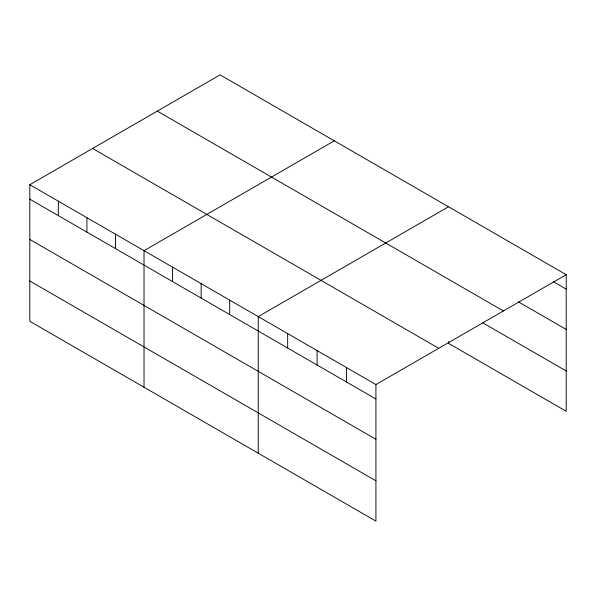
<?xml version="1.0" encoding="UTF-8"?>
<svg xmlns="http://www.w3.org/2000/svg" width="596" height="596" viewBox="0 0 596 596"><rect width="100%" height="100%" fill="white"/><g stroke="black" fill="none" stroke-linecap="round" stroke-linejoin="round"><path stroke-width="0.89" d="M29.8 184.723L375.927 384.554L375.927 521.127L29.8 321.296L29.8 184.723L220.073 74.873L566.2 274.704L566.2 411.277L448.52 343.333L448.52 341.501M334.296 140.812L144.023 250.67L144.023 387.244M448.52 206.76L258.247 316.61L258.247 453.191M375.927 384.554L566.2 274.704M553.475 281.789L566.2 289.135M518.49 301.896L566.2 329.439M157.284 111.117L503.411 310.956M482.708 322.771L566.2 370.973M92.589 148.471L438.716 348.302M29.8 199.153L375.927 398.985M29.8 239.458L375.927 439.297M29.8 280.992L375.927 480.823M346.507 367.568L346.507 381.999M317.087 350.582L317.087 365.013M287.667 333.596L287.667 348.027M229.691 300.123L229.691 314.554M201.135 283.636L201.135 298.075M172.579 267.157L172.579 281.588M115.468 234.183L115.468 248.614M86.912 217.696L86.912 232.127M58.356 201.21L58.356 215.64"/></g></svg>
